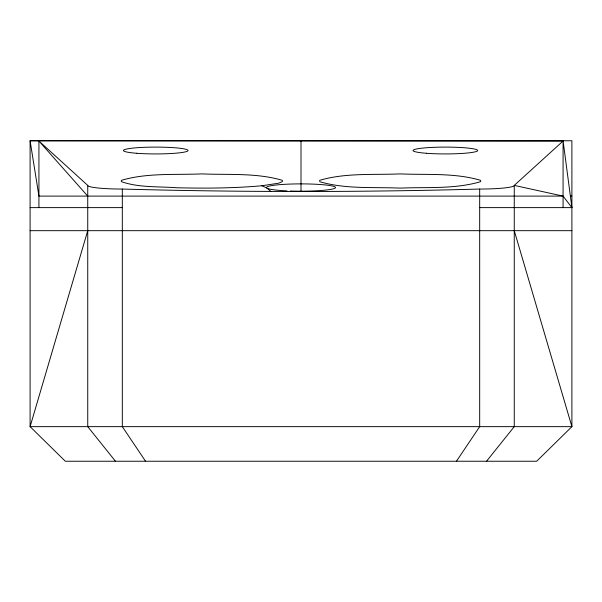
<?xml version="1.0" encoding="UTF-8"?>
<svg xmlns="http://www.w3.org/2000/svg" width="602" height="602" viewBox="0 0 602 602"><rect width="100%" height="100%" fill="white"/><g stroke="black" fill="none" stroke-linecap="round" stroke-linejoin="round"><path stroke-width="0.9" d="M87.741 230.679L30.1 426.652L65.317 461.237L536.683 461.237L571.9 426.652L571.9 140.763L30.1 140.763L30.1 426.652L571.9 426.652L514.258 230.679M319.444 181.006L319.888 180.261C345.661 172.691 373.503 175.054 400.134 173.895C426.773 175.054 454.615 172.691 480.388 180.261L480.832 181.006L480.388 181.744C454.615 189.321 426.773 186.951 400.134 188.117C373.503 186.951 345.661 189.321 319.888 181.744M456.451 461.237L479.681 426.652L479.681 189.051A34.585 3.657 0 0 0 514.258 185.401L563.073 196.102L571.9 207.622L479.681 207.622M486.536 461.237L514.258 426.652L514.258 185.401L563.073 141.049L30.1 140.763L38.927 196.102L563.073 196.102M261.832 185.762L278.606 183.204L282.112 181.744L282.556 181.006L282.112 180.261C256.339 172.691 228.497 175.054 201.866 173.895C175.227 175.054 147.385 172.691 121.612 180.261L121.168 181.006L121.612 181.744C139.19 187.801 158.567 186.364 176.928 187.764C205.229 188.441 233.614 188.268 261.832 185.762L266.663 187.922L270.9 191.421L301 191.489A703.911 74.362 0 0 0 479.681 189.051M570.561 196.102L571.9 196.102M30.1 207.622L122.319 207.622M30.1 230.679L571.9 230.679M270.9 191.421A703.911 74.362 0 0 1 122.319 189.051A34.585 3.657 0 0 1 87.741 185.401L38.927 141.049L87.741 196.102M115.464 461.237L87.741 426.652L87.741 185.401M145.549 461.237L122.319 426.652L122.319 189.051M266.475 187.538L266.663 187.922M571.9 207.622L563.073 140.763L563.073 207.622M301 141.049L301 191.489M38.927 140.763L38.927 207.622M266.663 187.154A34.525 3.65 0 0 1 306.997 183.941A34.525 3.65 0 0 1 334.494 188.418A34.525 3.65 0 0 1 290.33 191.007M286.958 190.872A34.525 3.65 0 0 1 267.235 188.298M136.782 153.277A32.275 3.409 0 0 0 187.854 150.869A32.275 3.409 0 0 0 142.629 147.4A32.275 3.409 0 0 0 136.782 153.277M426.412 153.277A32.275 3.409 0 0 0 477.484 150.869A32.275 3.409 0 0 0 432.259 147.4A32.275 3.409 0 0 0 426.412 153.277"/></g></svg>
